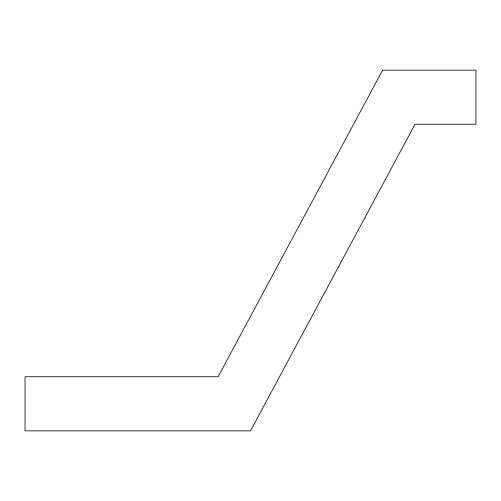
<?xml version="1.0" encoding="UTF-8"?>
<svg xmlns="http://www.w3.org/2000/svg" width="501" height="501" viewBox="0 0 501 501"><rect width="100%" height="100%" fill="white"/><g stroke="black" fill="none" stroke-linecap="round" stroke-linejoin="round"><path stroke-width="0.75" d="M382.614 70.14L218.123 376.752L25.05 376.752L25.05 430.86L250.5 430.86L414.991 124.248L475.95 124.248L475.95 70.14L382.614 70.14"/></g></svg>
